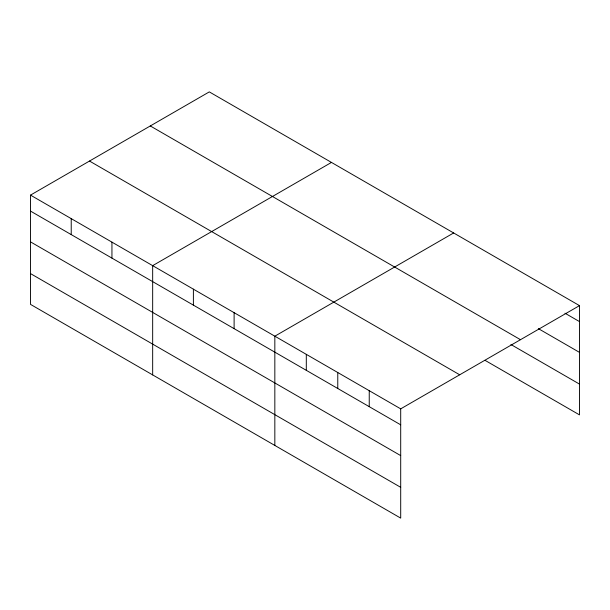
<?xml version="1.0" encoding="UTF-8"?>
<svg xmlns="http://www.w3.org/2000/svg" width="610" height="610" viewBox="0 0 610 610"><rect width="100%" height="100%" fill="white"/><g stroke="black" fill="none" stroke-linecap="round" stroke-linejoin="round"><path stroke-width="0.91" d="M485.095 360.38L579.5 414.884L579.5 305.625L209.299 91.889L30.5 195.116L30.5 304.375L400.701 518.111L400.701 408.853L30.5 195.116M331.466 162.42L152.668 265.647L152.668 374.906M453.634 232.959L274.835 336.186L274.835 445.437M400.701 408.853L579.5 305.625M564.974 313.212L579.5 321.6M538.348 328.622L579.5 352.382M150.296 125.957L520.498 339.694M510.921 344.505L579.5 384.102M89.502 161.055L459.704 374.792M30.5 211.09L400.701 424.827M30.5 241.873L400.701 455.609M30.5 273.593L400.701 487.321M369.241 390.682L369.241 406.656M337.772 372.519L337.772 388.486M306.304 354.349L306.304 370.323M234.11 312.671L234.11 328.645M193.393 289.163L193.393 305.13M111.943 242.139L111.943 258.114M71.225 218.632L71.225 234.598"/></g></svg>
